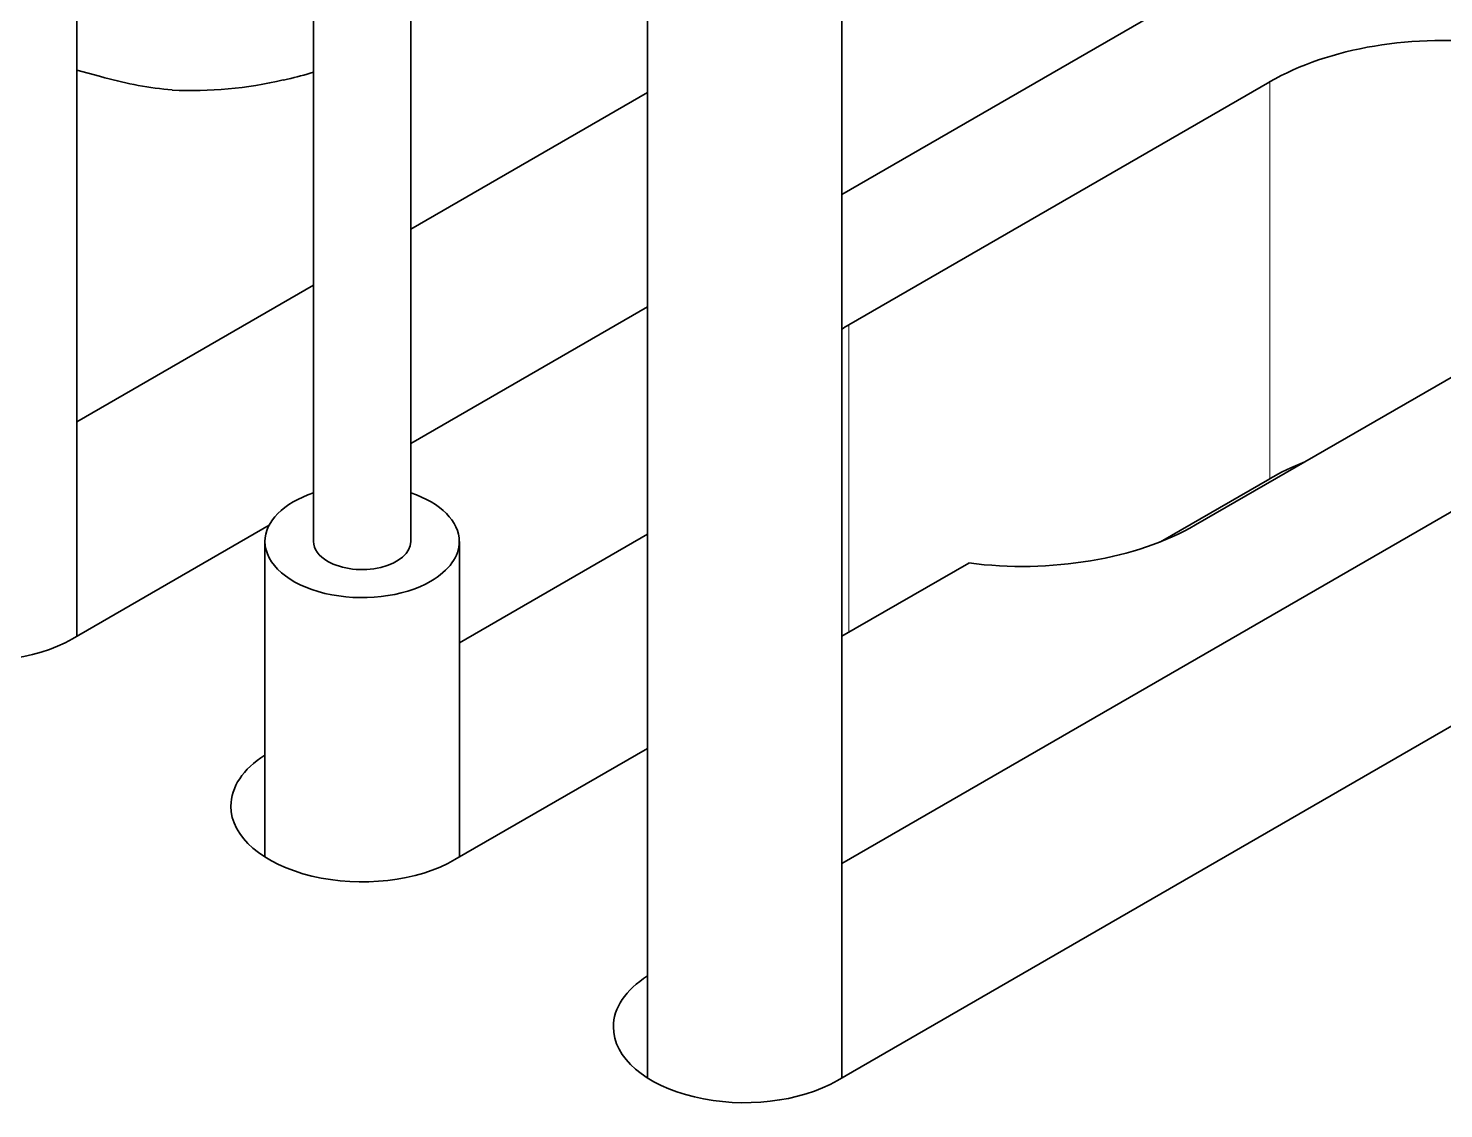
# Model space of a CAD drawing. Extents: x 241 to 1434, y 190 to 710.
# Drawn here: x 849.43 to 858.17, y 591.19 to 597.86 of the extents above; entities that cross this region are included whole.
import ezdxf

# ---------------------------------------------------------------- set-up
doc = ezdxf.new("R2010")
doc.units = 0

msp = doc.modelspace()

# ---------------------------------------------------------------- linework, layer by layer
at = {"color": 7, "lineweight": 35}
for p, q in [((851.1957, 594.6926), (851.1957, 634.8806)), ((851.7958, 594.6926), (851.7958, 634.8806)), ((849.7344, 594.1075), (849.7344, 618.9184)), ((853.2571, 591.3817), (853.2571, 616.1916)), ((854.4572, 591.3809), (854.4572, 616.1907))]:
    msp.add_line(p, q, dxfattribs=at)
at = {"color": 7, "lineweight": 35, "ltscale": 0.173159}
msp.add_line((854.4572, 596.8342), (860.4556, 600.2974), dxfattribs=at)
msp.add_line((854.4572, 596.8342), (860.4556, 600.2974), dxfattribs=at)
at = {"color": 7, "lineweight": 35, "ltscale": 0.276403}
msp.add_line((854.4572, 592.7045), (864.032, 598.2325), dxfattribs=at)
msp.add_line((854.4572, 592.7045), (864.032, 598.2325), dxfattribs=at)
at = {"color": 7, "lineweight": 35, "ltscale": 0.003595}
msp.add_line((849.7344, 597.6019), (849.8732, 597.5643), dxfattribs=at)
msp.add_line((849.7344, 597.6019), (849.8732, 597.5643), dxfattribs=at)
at = {"color": 7, "lineweight": 35, "ltscale": 0.000898591}
msp.add_line((849.8732, 597.5643), (849.908, 597.5553), dxfattribs=at)
msp.add_line((849.8732, 597.5643), (849.908, 597.5553), dxfattribs=at)
at = {"color": 7, "lineweight": 35, "ltscale": 0.000660372}
msp.add_line((851.0092, 597.5409), (851.0349, 597.5468), dxfattribs=at)
msp.add_line((851.0092, 597.5409), (851.0349, 597.5468), dxfattribs=at)
at = {"color": 7, "lineweight": 35, "ltscale": 0.310269}
msp.add_line((865.1783, 597.5707), (854.4302, 591.3654), dxfattribs=at)
msp.add_line((865.1783, 597.5707), (854.4302, 591.3654), dxfattribs=at)
at = {"color": 7, "lineweight": 35, "ltscale": 0.042186}
for p, q in [((853.2571, 597.465), (851.7958, 596.6212)), ((853.2571, 597.465), (851.7958, 596.6212)), ((851.1957, 596.2748), (849.7344, 595.4311)), ((851.1957, 596.2748), (849.7344, 595.4311)), ((851.7958, 595.2977), (853.2571, 596.1414)), ((851.7958, 595.2977), (853.2571, 596.1414))]:
    msp.add_line(p, q, dxfattribs=at)
at = {"color": 7, "lineweight": 35, "ltscale": 0.074991}
for p, q in [((854.501, 596.0301), (857.0988, 597.5299)), ((854.501, 596.0301), (857.0988, 597.5299)), ((859.2386, 596.2944), (856.6408, 594.7946)), ((859.2386, 596.2944), (856.6408, 594.7946))]:
    msp.add_line(p, q, dxfattribs=at)
at = {"color": 7, "lineweight": 13, "ltscale": 0.061237}
msp.add_line((857.0988, 597.5299), (857.0988, 595.0804), dxfattribs=at)
msp.add_line((857.0988, 597.5299), (857.0988, 595.0804), dxfattribs=at)
at = {"color": 7, "lineweight": 13, "ltscale": 0.04743}
msp.add_line((854.501, 596.0301), (854.501, 594.1329), dxfattribs=at)
msp.add_line((854.501, 596.0301), (854.501, 594.1329), dxfattribs=at)
at = {"color": 7, "lineweight": 35, "ltscale": 0.019478}
msp.add_line((856.424, 594.6909), (857.0988, 595.0804), dxfattribs=at)
msp.add_line((856.424, 594.6909), (857.0988, 595.0804), dxfattribs=at)
at = {"color": 7, "lineweight": 35, "ltscale": 0.035044}
msp.add_line((849.7075, 594.092), (850.9215, 594.7929), dxfattribs=at)
msp.add_line((849.7075, 594.092), (850.9215, 594.7929), dxfattribs=at)
at = {"color": 7, "lineweight": 35, "ltscale": 0.048689}
msp.add_line((850.8958, 592.745), (850.8958, 594.6926), dxfattribs=at)
at = {"color": 7, "lineweight": 35, "ltscale": 0.033526}
msp.add_line((853.2571, 594.7383), (852.0958, 594.0677), dxfattribs=at)
msp.add_line((853.2571, 594.7383), (852.0958, 594.0677), dxfattribs=at)
at = {"color": 7, "lineweight": 35, "ltscale": 0.048709}
msp.add_line((852.0958, 592.7442), (852.0958, 594.6926), dxfattribs=at)
at = {"color": 7, "lineweight": 35, "ltscale": 0.022613}
msp.add_line((854.4572, 594.1075), (855.2405, 594.5598), dxfattribs=at)
msp.add_line((854.4572, 594.1075), (855.2405, 594.5598), dxfattribs=at)
at = {"color": 7, "lineweight": 35, "ltscale": 0.034303}
msp.add_line((852.0688, 592.7287), (853.2571, 593.4147), dxfattribs=at)
msp.add_line((852.0688, 592.7287), (853.2571, 593.4147), dxfattribs=at)
at = {"color": 7, "lineweight": 35}
for centre, radius, start, end in [((850.5298, 599.7837), 2.3131, 254.40694, 264.87113), ((850.5298, 599.7837), 2.3131, 254.40694, 264.87113), ((850.4086, 600.2452), 2.7701, 283.06656, 286.50865), ((850.4086, 600.2452), 2.7701, 283.06656, 286.50865), ((850.447, 599.9253), 2.4491, 267.09949, 283.26647), ((850.447, 599.9253), 2.4491, 267.09949, 283.26647)]:
    msp.add_arc(centre, radius, start, end, dxfattribs=at)
for centre, major_axis, start_param, end_param in [((858.1686, 596.9122), (1.5131, 0), 1.35068, 2.356194), ((858.1686, 596.9122), (1.5131, 0), 1.35068, 2.356194), ((855.5709, 595.4124), (1.5131, 0), 2.356194, 2.398053), ((855.5709, 595.4124), (1.5131, 0), 2.356194, 2.398053), ((858.1686, 594.4627), (1.5131, 0), 2.169804, 2.356194), ((858.1686, 594.4627), (1.5131, 0), 2.169804, 2.356194), ((851.4957, 594.6926), (0.6, 0), 2.095825, 3.141593), ((851.4957, 594.6926), (0.6, 0), 6.283185, 7.328954), ((855.5709, 595.4124), (1.5131, 0), 4.492273, 5.497787), ((855.5709, 595.4124), (1.5131, 0), 4.492273, 5.497787), ((851.4957, 594.6926), (0.6, 0), 3.141593, 5.497787), ((851.4957, 594.6926), (0.3, 0), 3.141593, 3.926991), ((851.4957, 594.6926), (0.3, 0), 3.926991, 6.283185), ((851.4957, 594.6926), (0.6, 0), 5.497787, 6.283185), ((849.1344, 594.4229), (0.8105, 0), 3.141593, 5.497787), ((849.1344, 594.4229), (0.8105, 0), 3.141593, 5.497787), ((851.4957, 593.0596), (0.8105, 0), 2.404287, 3.141593), ((851.4957, 593.0596), (0.8105, 0), 2.404287, 3.141593), ((851.4957, 593.0596), (0.8105, 0), 3.141593, 5.497787), ((851.4957, 593.0596), (0.8105, 0), 3.141593, 5.497787), ((853.8571, 591.6962), (0.8105, 0), 2.404259, 3.141593), ((853.8571, 591.6962), (0.8105, 0), 2.404259, 3.141593), ((853.8571, 591.6962), (0.8105, 0), 3.141593, 5.497787), ((853.8571, 591.6962), (0.8105, 0), 3.141593, 5.497787)]:
    msp.add_ellipse(centre, major_axis=major_axis, ratio=0.57735, start_param=start_param, end_param=end_param, dxfattribs=at)

doc.saveas('drawing.dxf')
